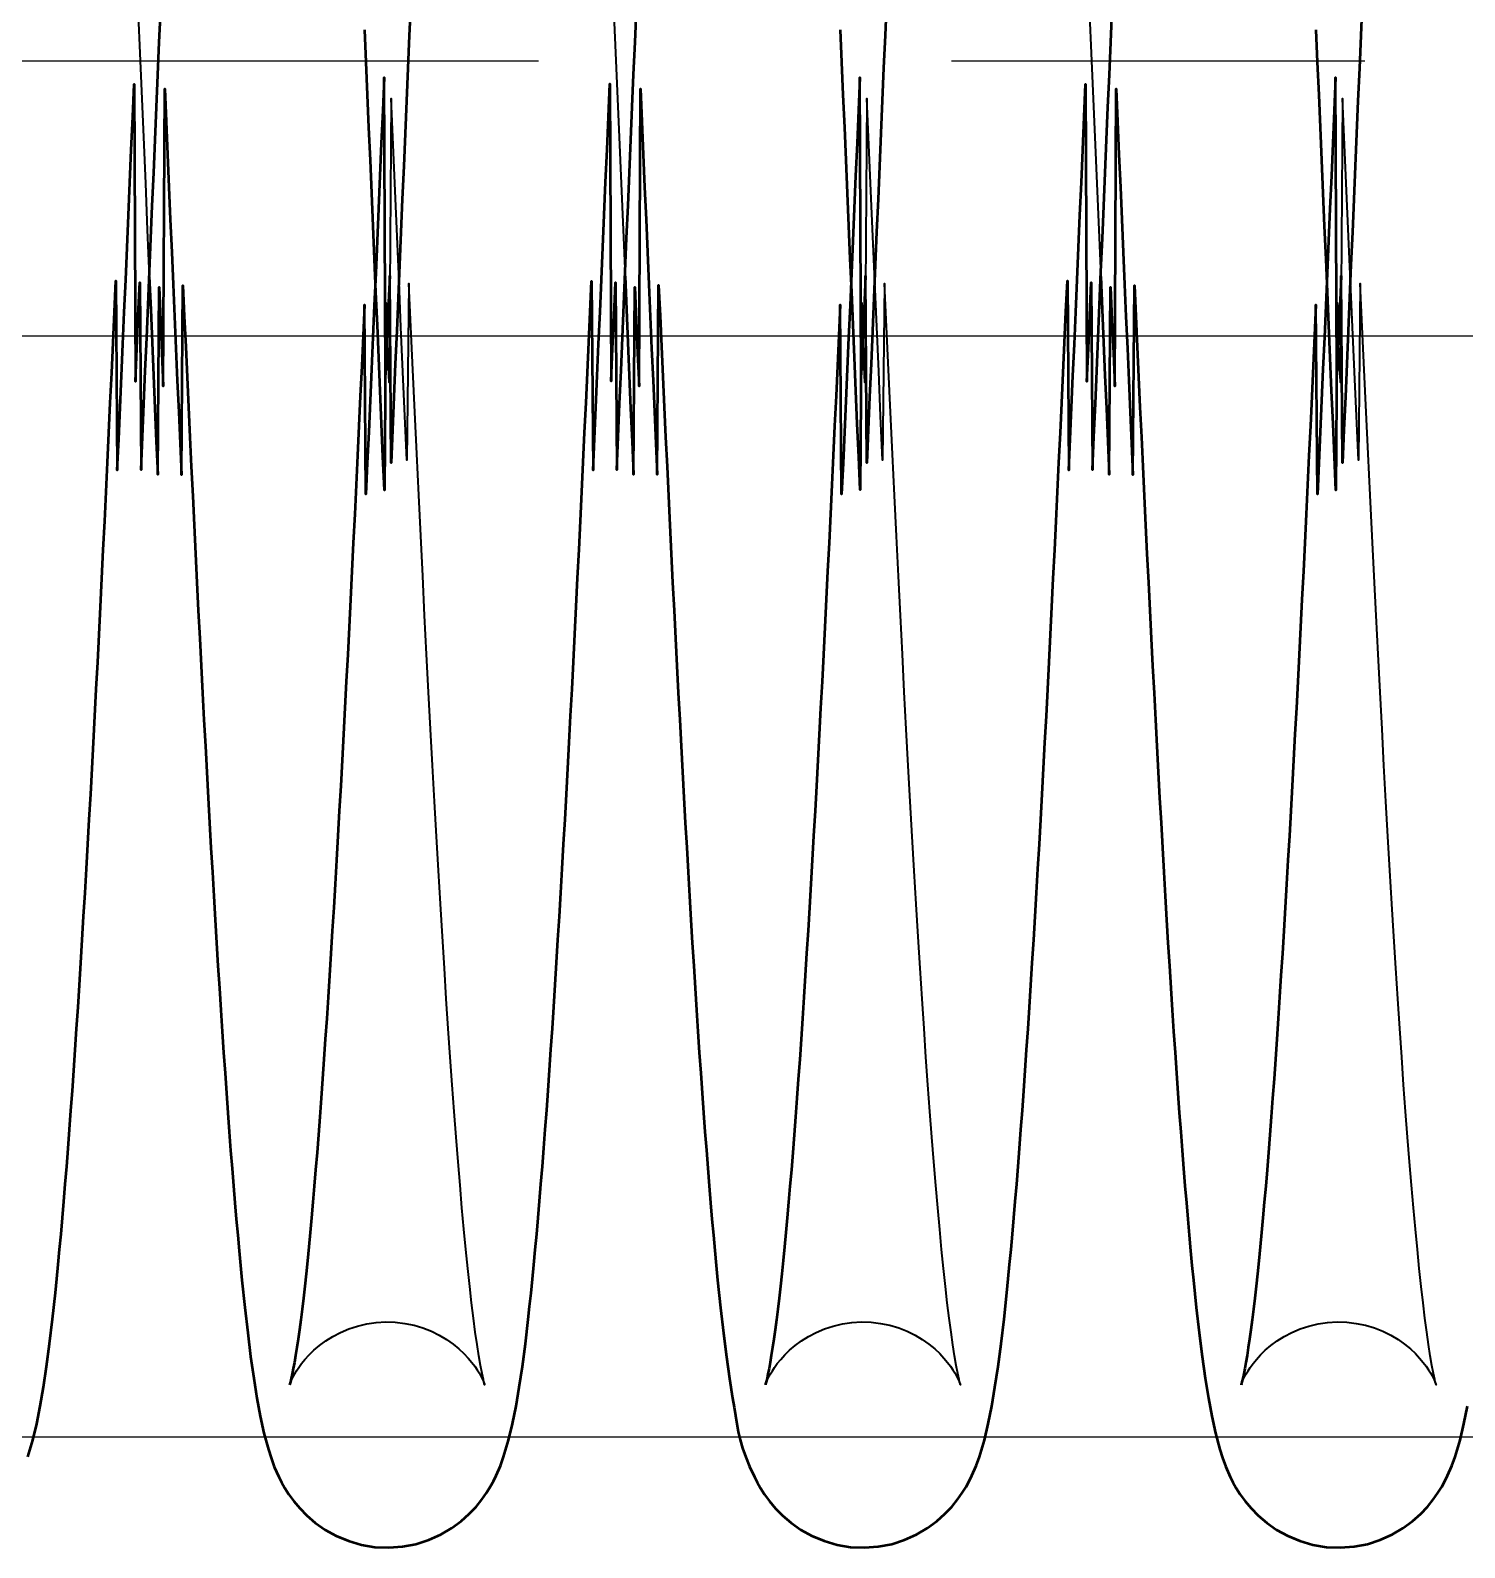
# Model space of a CAD drawing. Header units: millimetres. Extents: x 1448 to 104164, y -19509 to -89.
# Drawn here: x 84654 to 84706.1, y -3056.7 to -3001.5 of the extents above; entities that cross this region are included whole.
import ezdxf

# ---------------------------------------------------------------- set-up
doc = ezdxf.new("R2010")
doc.units = ezdxf.units.MM
doc.header["$LTSCALE"] = 60
doc.header["$MEASUREMENT"] = 0
doc.linetypes.add('CENTER', pattern=[2, 1.25, -0.25, 0.25, -0.25])
doc.layers.get('0').update_dxf_attribs({"linetype": 'CONTINUOUS'})
doc.layers.add('cen', color=14, linetype='CONTINUOUS')
doc.layers.add('가려진 것(ISO)', color=7, linetype='CONTINUOUS', lineweight=35)
doc.layers.add('가시적인 것(ISO)', color=7, linetype='CONTINUOUS', lineweight=50)

# ---------------------------------------------------------------- blocks, each defined once
blk = doc.blocks.new('토션스프링1')
at = {"layer": '가려진 것(ISO)', "flags": 128}
for points in [[(21462351.179, -50955456.939), (21462351.108, -50955458.591), (21462351.036, -50955460.254), (21462350.964, -50955461.926), (21462350.892, -50955463.606), (21462350.82, -50955465.292), (21462350.749, -50955466.982)], [(21462368.455, -50955456.936), (21462368.383, -50955458.59), (21462368.312, -50955460.254), (21462368.24, -50955461.927), (21462368.168, -50955463.607), (21462368.096, -50955465.293), (21462368.024, -50955466.981)], [(21462385.731, -50955456.939), (21462385.659, -50955458.591), (21462385.587, -50955460.254), (21462385.516, -50955461.926), (21462385.444, -50955463.606), (21462385.372, -50955465.292), (21462385.3, -50955466.982)], [(21462345.651, -50955507.244), (21462345.646, -50955507.229), (21462345.627, -50955507.177), (21462345.586, -50955507.083), (21462345.516, -50955506.94), (21462345.464, -50955506.847), (21462345.4, -50955506.739), (21462345.319, -50955506.617), (21462345.218, -50955506.478), (21462345.095, -50955506.326), (21462344.948, -50955506.163), (21462344.775, -50955505.994), (21462344.573, -50955505.822), (21462344.343, -50955505.652), (21462344.087, -50955505.491), (21462343.807, -50955505.344), (21462343.507, -50955505.217), (21462343.187, -50955505.114), (21462342.854, -50955505.035), (21462342.511, -50955504.985), (21462342.164, -50955504.965), (21462341.817, -50955504.976), (21462341.472, -50955505.017), (21462341.135, -50955505.086), (21462340.812, -50955505.182), (21462340.506, -50955505.303), (21462340.219, -50955505.445), (21462339.954, -50955505.602), (21462339.716, -50955505.768), (21462339.506, -50955505.94), (21462339.324, -50955506.111), (21462339.169, -50955506.277), (21462339.039, -50955506.432), (21462338.932, -50955506.572), (21462338.844, -50955506.699), (21462338.773, -50955506.811), (21462338.718, -50955506.91), (21462338.643, -50955507.065), (21462338.6, -50955507.166), (21462338.577, -50955507.224), (21462338.57, -50955507.244), (21462338.573, -50955507.234), (21462338.584, -50955507.197), (21462338.599, -50955507.137), (21462338.617, -50955507.056), (21462338.664, -50955506.837), (21462338.72, -50955506.547), (21462338.782, -50955506.195), (21462338.847, -50955505.788), (21462338.911, -50955505.333), (21462338.978, -50955504.827), (21462339.045, -50955504.272), (21462339.113, -50955503.671), (21462339.182, -50955503.023), (21462339.252, -50955502.331), (21462339.323, -50955501.596), (21462339.394, -50955500.819), (21462339.465, -50955500.001), (21462339.536, -50955499.144), (21462339.607, -50955498.25), (21462339.678, -50955497.319), (21462339.749, -50955496.353), (21462339.82, -50955495.347), (21462339.891, -50955494.304), (21462339.963, -50955493.225), (21462340.034, -50955492.111), (21462340.106, -50955490.962), (21462340.177, -50955489.781), (21462340.249, -50955488.569), (21462340.32, -50955487.327), (21462340.392, -50955486.056), (21462340.463, -50955484.757), (21462340.535, -50955483.432), (21462340.606, -50955482.082), (21462340.678, -50955480.705), (21462340.749, -50955479.3), (21462340.821, -50955477.869), (21462340.892, -50955476.413), (21462340.964, -50955474.934), (21462341.036, -50955473.433), (21462341.108, -50955471.913), (21462341.179, -50955470.373), (21462341.251, -50955468.817), (21462341.323, -50955467.245), (21462341.394, -50955473.659), (21462341.466, -50955472.061), (21462341.537, -50955470.451), (21462341.609, -50955468.826), (21462341.68, -50955467.186), (21462341.752, -50955465.534), (21462341.824, -50955463.871), (21462341.895, -50955462.2), (21462341.967, -50955460.521), (21462342.039, -50955470.836), (21462342.111, -50955469.147)], [(21462362.927, -50955507.244), (21462362.922, -50955507.229), (21462362.903, -50955507.177), (21462362.862, -50955507.083), (21462362.791, -50955506.94), (21462362.74, -50955506.847), (21462362.675, -50955506.739), (21462362.594, -50955506.616), (21462362.494, -50955506.478), (21462362.371, -50955506.325), (21462362.223, -50955506.162), (21462362.05, -50955505.993), (21462361.849, -50955505.821), (21462361.618, -50955505.652), (21462361.362, -50955505.491), (21462361.081, -50955505.344), (21462360.781, -50955505.217), (21462360.462, -50955505.113), (21462360.128, -50955505.035), (21462359.785, -50955504.985), (21462359.438, -50955504.965), (21462359.091, -50955504.976), (21462358.746, -50955505.017), (21462358.409, -50955505.087), (21462358.086, -50955505.183), (21462357.779, -50955505.304), (21462357.493, -50955505.445), (21462357.229, -50955505.603), (21462356.99, -50955505.77), (21462356.78, -50955505.941), (21462356.598, -50955506.112), (21462356.443, -50955506.278), (21462356.314, -50955506.433), (21462356.207, -50955506.574), (21462356.12, -50955506.702), (21462356.051, -50955506.815), (21462355.996, -50955506.913), (21462355.919, -50955507.065), (21462355.875, -50955507.166), (21462355.853, -50955507.223), (21462355.846, -50955507.244), (21462355.849, -50955507.234), (21462355.86, -50955507.197), (21462355.875, -50955507.136), (21462355.895, -50955507.055), (21462355.941, -50955506.836), (21462355.996, -50955506.549), (21462356.056, -50955506.199), (21462356.121, -50955505.792), (21462356.187, -50955505.333), (21462356.254, -50955504.828), (21462356.321, -50955504.275), (21462356.389, -50955503.674), (21462356.458, -50955503.027), (21462356.528, -50955502.336), (21462356.598, -50955501.601), (21462356.669, -50955500.825), (21462356.74, -50955500.007), (21462356.811, -50955499.15), (21462356.882, -50955498.254), (21462356.954, -50955497.322), (21462357.025, -50955496.353), (21462357.096, -50955495.35), (21462357.167, -50955494.31), (21462357.238, -50955493.232), (21462357.309, -50955492.119), (21462357.381, -50955490.971), (21462357.452, -50955489.79), (21462357.524, -50955488.577), (21462357.596, -50955487.333), (21462357.667, -50955486.061), (21462357.739, -50955484.76), (21462357.811, -50955483.433), (21462357.882, -50955482.08), (21462357.953, -50955480.703), (21462358.025, -50955479.301), (21462358.096, -50955477.873), (21462358.168, -50955476.418), (21462358.24, -50955474.94), (21462358.311, -50955473.44), (21462358.383, -50955471.919), (21462358.455, -50955470.378), (21462358.527, -50955468.82), (21462358.598, -50955467.246), (21462358.67, -50955473.657), (21462358.742, -50955472.056), (21462358.813, -50955470.443), (21462358.885, -50955468.82), (21462358.956, -50955467.183), (21462359.028, -50955465.534), (21462359.099, -50955463.872), (21462359.171, -50955462.202), (21462359.243, -50955460.523), (21462359.315, -50955470.837), (21462359.386, -50955469.147)], [(21462380.203, -50955507.244), (21462380.198, -50955507.229), (21462380.178, -50955507.177), (21462380.137, -50955507.083), (21462380.067, -50955506.94), (21462380.016, -50955506.847), (21462379.951, -50955506.739), (21462379.87, -50955506.617), (21462379.77, -50955506.478), (21462379.647, -50955506.326), (21462379.5, -50955506.163), (21462379.327, -50955505.994), (21462379.125, -50955505.822), (21462378.895, -50955505.652), (21462378.638, -50955505.491), (21462378.359, -50955505.344), (21462378.058, -50955505.217), (21462377.739, -50955505.114), (21462377.405, -50955505.035), (21462377.063, -50955504.985), (21462376.716, -50955504.965), (21462376.368, -50955504.976), (21462376.024, -50955505.017), (21462375.687, -50955505.086), (21462375.363, -50955505.182), (21462375.057, -50955505.303), (21462374.77, -50955505.445), (21462374.506, -50955505.602), (21462374.267, -50955505.768), (21462374.058, -50955505.94), (21462373.876, -50955506.111), (21462373.72, -50955506.277), (21462373.59, -50955506.432), (21462373.483, -50955506.572), (21462373.395, -50955506.699), (21462373.325, -50955506.811), (21462373.27, -50955506.91), (21462373.194, -50955507.065), (21462373.151, -50955507.166), (21462373.129, -50955507.224), (21462373.122, -50955507.244), (21462373.125, -50955507.234), (21462373.135, -50955507.197), (21462373.15, -50955507.137), (21462373.169, -50955507.056), (21462373.216, -50955506.837), (21462373.272, -50955506.547), (21462373.334, -50955506.195), (21462373.398, -50955505.788), (21462373.463, -50955505.333), (21462373.529, -50955504.827), (21462373.596, -50955504.272), (21462373.665, -50955503.671), (21462373.734, -50955503.023), (21462373.804, -50955502.331), (21462373.874, -50955501.596), (21462373.945, -50955500.819), (21462374.016, -50955500.001), (21462374.087, -50955499.144), (21462374.159, -50955498.25), (21462374.23, -50955497.319), (21462374.301, -50955496.353), (21462374.372, -50955495.347), (21462374.443, -50955494.304), (21462374.514, -50955493.225), (21462374.585, -50955492.111), (21462374.657, -50955490.962), (21462374.729, -50955489.781), (21462374.8, -50955488.569), (21462374.872, -50955487.327), (21462374.943, -50955486.056), (21462375.015, -50955484.757), (21462375.086, -50955483.432), (21462375.158, -50955482.082), (21462375.229, -50955480.705), (21462375.301, -50955479.3), (21462375.372, -50955477.869), (21462375.444, -50955476.413), (21462375.516, -50955474.934), (21462375.587, -50955473.433), (21462375.659, -50955471.913), (21462375.731, -50955470.373), (21462375.803, -50955468.817), (21462375.874, -50955467.245), (21462375.946, -50955473.659), (21462376.017, -50955472.061), (21462376.089, -50955470.451), (21462376.16, -50955468.826), (21462376.232, -50955467.186), (21462376.303, -50955465.534), (21462376.375, -50955463.871), (21462376.447, -50955462.2), (21462376.519, -50955460.521), (21462376.59, -50955470.836), (21462376.662, -50955469.147)]]:
    blk.add_lwpolyline(points, dxfattribs=at)
at = {"layer": '가시적인 것(ISO)', "flags": 128}
for points in [[(21462341.255, -50955457.062), (21462341.306, -50955458.238), (21462341.357, -50955459.419), (21462341.408, -50955460.603), (21462341.459, -50955461.792), (21462341.51, -50955462.983), (21462341.561, -50955464.177), (21462341.612, -50955465.372), (21462341.663, -50955466.569), (21462341.713, -50955467.766), (21462341.764, -50955468.964), (21462341.815, -50955470.161), (21462341.866, -50955471.359), (21462341.916, -50955472.559), (21462341.967, -50955473.761), (21462342.018, -50955466.962), (21462342.069, -50955468.164), (21462342.12, -50955469.365), (21462342.171, -50955470.564), (21462342.222, -50955459.762), (21462342.273, -50955460.956), (21462342.324, -50955462.148), (21462342.375, -50955463.336), (21462342.426, -50955464.519), (21462342.477, -50955465.698), (21462342.527, -50955466.871), (21462342.578, -50955468.037), (21462342.629, -50955469.197), (21462342.68, -50955470.349), (21462342.73, -50955471.494), (21462342.781, -50955472.634), (21462342.832, -50955473.768), (21462342.883, -50955474.895), (21462342.934, -50955468.016), (21462342.985, -50955469.129), (21462343.036, -50955470.234), (21462343.086, -50955471.33), (21462343.137, -50955472.417), (21462343.188, -50955473.494), (21462343.239, -50955474.561), (21462343.29, -50955475.618), (21462343.341, -50955476.662), (21462343.392, -50955477.695), (21462343.443, -50955478.715), (21462343.494, -50955479.722), (21462343.544, -50955480.716), (21462343.595, -50955481.695), (21462343.645, -50955482.662), (21462343.696, -50955483.616), (21462343.747, -50955484.558), (21462343.798, -50955485.486), (21462343.849, -50955486.401), (21462343.899, -50955487.302), (21462343.95, -50955488.187), (21462344.001, -50955489.058), (21462344.052, -50955489.913), (21462344.103, -50955490.752), (21462344.154, -50955491.575), (21462344.204, -50955492.38), (21462344.255, -50955493.168), (21462344.305, -50955493.939), (21462344.356, -50955494.69), (21462344.407, -50955495.423), (21462344.457, -50955496.137), (21462344.507, -50955496.834), (21462344.558, -50955497.512), (21462344.608, -50955498.172), (21462344.658, -50955498.813), (21462344.709, -50955499.434), (21462344.759, -50955500.037), (21462344.809, -50955500.619), (21462344.859, -50955501.181), (21462344.909, -50955501.721), (21462344.959, -50955502.241), (21462345.008, -50955502.739), (21462345.057, -50955503.214), (21462345.106, -50955503.667), (21462345.155, -50955504.097), (21462345.203, -50955504.505), (21462345.252, -50955504.89), (21462345.299, -50955505.251), (21462345.346, -50955505.587), (21462345.392, -50955505.898), (21462345.437, -50955506.18), (21462345.479, -50955506.435), (21462345.52, -50955506.66), (21462345.558, -50955506.854), (21462345.593, -50955507.014), (21462345.622, -50955507.137), (21462345.643, -50955507.216), (21462345.651, -50955507.244)], [(21462342.111, -50955469.147), (21462342.162, -50955467.947), (21462342.212, -50955474.745), (21462342.263, -50955473.544), (21462342.314, -50955472.344), (21462342.365, -50955471.145), (21462342.415, -50955469.947), (21462342.466, -50955468.75), (21462342.517, -50955467.551), (21462342.568, -50955466.353), (21462342.619, -50955465.156), (21462342.67, -50955463.96), (21462342.721, -50955462.766), (21462342.772, -50955461.575), (21462342.822, -50955460.387), (21462342.873, -50955459.203), (21462342.924, -50955458.023)], [(21462358.531, -50955457.057), (21462358.582, -50955458.232), (21462358.633, -50955459.413), (21462358.684, -50955460.597), (21462358.735, -50955461.786), (21462358.786, -50955462.978), (21462358.837, -50955464.173), (21462358.887, -50955465.37), (21462358.938, -50955466.568), (21462358.989, -50955467.767), (21462359.04, -50955468.966), (21462359.091, -50955470.165), (21462359.141, -50955471.363), (21462359.192, -50955472.561), (21462359.243, -50955473.761), (21462359.294, -50955466.961), (21462359.345, -50955468.161), (21462359.395, -50955469.361), (21462359.446, -50955470.559), (21462359.497, -50955459.756), (21462359.548, -50955460.951), (21462359.599, -50955462.142), (21462359.65, -50955463.331), (21462359.701, -50955464.515), (21462359.752, -50955465.694), (21462359.803, -50955466.868), (21462359.854, -50955468.036), (21462359.905, -50955469.198), (21462359.956, -50955470.352), (21462360.006, -50955471.499), (21462360.057, -50955472.637), (21462360.108, -50955473.77), (21462360.158, -50955474.895), (21462360.209, -50955468.014), (21462360.26, -50955469.126), (21462360.311, -50955470.23), (21462360.362, -50955471.326), (21462360.413, -50955472.413), (21462360.464, -50955473.49), (21462360.515, -50955474.557), (21462360.566, -50955475.613), (21462360.617, -50955476.659), (21462360.668, -50955477.692), (21462360.719, -50955478.714), (21462360.769, -50955479.722), (21462360.82, -50955480.718), (21462360.871, -50955481.699), (21462360.921, -50955482.666), (21462360.972, -50955483.619), (21462361.023, -50955484.559), (21462361.073, -50955485.486), (21462361.124, -50955486.4), (21462361.175, -50955487.3), (21462361.226, -50955488.185), (21462361.277, -50955489.055), (21462361.328, -50955489.91), (21462361.378, -50955490.749), (21462361.429, -50955491.572), (21462361.48, -50955492.378), (21462361.531, -50955493.166), (21462361.581, -50955493.937), (21462361.632, -50955494.69), (21462361.682, -50955495.425), (21462361.733, -50955496.14), (21462361.783, -50955496.836), (21462361.833, -50955497.513), (21462361.884, -50955498.172), (21462361.934, -50955498.813), (21462361.984, -50955499.434), (21462362.035, -50955500.036), (21462362.085, -50955500.618), (21462362.135, -50955501.18), (21462362.185, -50955501.72), (21462362.234, -50955502.24), (21462362.284, -50955502.738), (21462362.333, -50955503.214), (21462362.382, -50955503.667), (21462362.431, -50955504.098), (21462362.479, -50955504.505), (21462362.527, -50955504.889), (21462362.575, -50955505.25), (21462362.622, -50955505.587), (21462362.668, -50955505.897), (21462362.713, -50955506.181), (21462362.755, -50955506.435), (21462362.796, -50955506.66), (21462362.834, -50955506.854), (21462362.868, -50955507.014), (21462362.897, -50955507.137), (21462362.919, -50955507.216), (21462362.927, -50955507.244)], [(21462359.386, -50955469.147), (21462359.437, -50955467.946), (21462359.488, -50955474.743), (21462359.539, -50955473.54), (21462359.59, -50955472.338), (21462359.641, -50955471.136), (21462359.692, -50955469.936), (21462359.742, -50955468.738), (21462359.793, -50955467.543), (21462359.844, -50955466.347), (21462359.895, -50955465.152), (21462359.945, -50955463.958), (21462359.996, -50955462.766), (21462360.047, -50955461.575), (21462360.098, -50955460.388), (21462360.149, -50955459.204), (21462360.2, -50955458.024)], [(21462375.807, -50955457.062), (21462375.858, -50955458.238), (21462375.909, -50955459.419), (21462375.96, -50955460.603), (21462376.011, -50955461.792), (21462376.061, -50955462.983), (21462376.112, -50955464.177), (21462376.163, -50955465.372), (21462376.214, -50955466.569), (21462376.265, -50955467.766), (21462376.316, -50955468.964), (21462376.366, -50955470.161), (21462376.417, -50955471.359), (21462376.468, -50955472.559), (21462376.519, -50955473.761), (21462376.57, -50955466.962), (21462376.62, -50955468.164), (21462376.671, -50955469.365), (21462376.722, -50955470.564), (21462376.773, -50955459.762), (21462376.824, -50955460.956), (21462376.875, -50955462.148), (21462376.926, -50955463.336), (21462376.977, -50955464.519), (21462377.028, -50955465.698), (21462377.079, -50955466.871), (21462377.13, -50955468.037), (21462377.181, -50955469.197), (21462377.231, -50955470.349), (21462377.282, -50955471.494), (21462377.333, -50955472.634), (21462377.383, -50955473.768), (21462377.434, -50955474.895), (21462377.485, -50955468.016), (21462377.536, -50955469.129), (21462377.587, -50955470.234), (21462377.638, -50955471.33), (21462377.689, -50955472.417), (21462377.74, -50955473.494), (21462377.791, -50955474.561), (21462377.842, -50955475.618), (21462377.893, -50955476.662), (21462377.943, -50955477.695), (21462377.994, -50955478.715), (21462378.045, -50955479.722), (21462378.096, -50955480.716), (21462378.146, -50955481.695), (21462378.197, -50955482.662), (21462378.248, -50955483.616), (21462378.298, -50955484.558), (21462378.349, -50955485.486), (21462378.4, -50955486.401), (21462378.451, -50955487.302), (21462378.502, -50955488.187), (21462378.553, -50955489.058), (21462378.603, -50955489.913), (21462378.654, -50955490.752), (21462378.705, -50955491.575), (21462378.756, -50955492.38), (21462378.806, -50955493.168), (21462378.857, -50955493.939), (21462378.908, -50955494.69), (21462378.958, -50955495.423), (21462379.008, -50955496.137), (21462379.059, -50955496.834), (21462379.109, -50955497.512), (21462379.16, -50955498.172), (21462379.21, -50955498.813), (21462379.26, -50955499.434), (21462379.311, -50955500.037), (21462379.361, -50955500.619), (21462379.411, -50955501.181), (21462379.461, -50955501.721), (21462379.51, -50955502.241), (21462379.56, -50955502.739), (21462379.609, -50955503.214), (21462379.658, -50955503.667), (21462379.706, -50955504.097), (21462379.755, -50955504.505), (21462379.803, -50955504.89), (21462379.851, -50955505.251), (21462379.898, -50955505.587), (21462379.944, -50955505.898), (21462379.988, -50955506.18), (21462380.031, -50955506.435), (21462380.071, -50955506.66), (21462380.11, -50955506.854), (21462380.144, -50955507.014), (21462380.173, -50955507.137), (21462380.194, -50955507.216), (21462380.203, -50955507.244)], [(21462376.662, -50955469.147), (21462376.713, -50955467.947), (21462376.764, -50955474.745), (21462376.815, -50955473.544), (21462376.866, -50955472.344), (21462376.916, -50955471.145), (21462376.967, -50955469.947), (21462377.018, -50955468.75), (21462377.068, -50955467.551), (21462377.119, -50955466.353), (21462377.17, -50955465.156), (21462377.221, -50955463.96), (21462377.272, -50955462.766), (21462377.323, -50955461.575), (21462377.374, -50955460.387), (21462377.425, -50955459.203), (21462377.476, -50955458.023)], [(21462350.749, -50955466.982), (21462350.698, -50955468.182), (21462350.647, -50955469.384), (21462350.596, -50955470.585), (21462350.545, -50955471.786), (21462350.494, -50955472.986), (21462350.444, -50955474.184), (21462350.393, -50955467.38), (21462350.342, -50955468.578), (21462350.291, -50955469.775), (21462350.241, -50955470.971), (21462350.19, -50955460.166), (21462350.139, -50955461.359), (21462350.088, -50955462.55), (21462350.037, -50955463.738), (21462349.986, -50955464.921), (21462349.935, -50955466.101), (21462349.884, -50955467.276), (21462349.833, -50955468.445), (21462349.782, -50955469.608), (21462349.731, -50955470.765), (21462349.68, -50955471.914), (21462349.63, -50955473.055), (21462349.579, -50955474.188), (21462349.528, -50955467.312), (21462349.477, -50955468.428), (21462349.427, -50955469.537), (21462349.376, -50955470.639), (21462349.325, -50955471.733), (21462349.274, -50955472.819), (21462349.223, -50955473.895), (21462349.172, -50955474.962), (21462349.121, -50955476.019), (21462349.07, -50955477.065), (21462349.019, -50955478.1), (21462348.968, -50955479.124), (21462348.917, -50955480.136), (21462348.866, -50955481.134), (21462348.815, -50955482.12), (21462348.764, -50955483.092), (21462348.714, -50955484.049), (21462348.663, -50955484.992), (21462348.612, -50955485.92), (21462348.561, -50955486.835), (21462348.511, -50955487.736), (21462348.46, -50955488.623), (21462348.409, -50955489.496), (21462348.358, -50955490.355), (21462348.307, -50955491.198), (21462348.255, -50955492.027), (21462348.204, -50955492.839), (21462348.153, -50955493.636), (21462348.102, -50955494.416), (21462348.051, -50955495.179), (21462348, -50955495.925), (21462347.948, -50955496.654), (21462347.897, -50955497.364), (21462347.846, -50955498.057), (21462347.795, -50955498.731), (21462347.743, -50955499.385), (21462347.692, -50955500.021), (21462347.641, -50955500.638), (21462347.591, -50955501.236), (21462347.54, -50955501.815), (21462347.489, -50955502.377), (21462347.438, -50955502.92), (21462347.386, -50955503.445), (21462347.283, -50955504.441), (21462347.177, -50955505.366), (21462347.068, -50955506.223), (21462346.956, -50955507.011), (21462346.84, -50955507.733), (21462346.719, -50955508.389), (21462346.587, -50955508.999), (21462346.425, -50955509.597), (21462346.329, -50955509.904), (21462346.211, -50955510.23), (21462346.05, -50955510.591), (21462345.948, -50955510.79), (21462345.826, -50955511.002), (21462345.681, -50955511.232), (21462345.503, -50955511.478), (21462345.288, -50955511.735), (21462345.028, -50955512.001), (21462344.72, -50955512.264), (21462344.365, -50955512.513), (21462343.961, -50955512.736), (21462343.52, -50955512.921), (21462343.049, -50955513.059), (21462342.557, -50955513.14), (21462342.053, -50955513.163), (21462341.552, -50955513.127), (21462341.064, -50955513.032), (21462340.598, -50955512.883), (21462340.165, -50955512.689), (21462339.774, -50955512.46), (21462339.428, -50955512.205), (21462339.13, -50955511.94), (21462338.881, -50955511.676), (21462338.675, -50955511.42), (21462338.505, -50955511.178), (21462338.366, -50955510.952), (21462338.25, -50955510.743), (21462338.153, -50955510.548), (21462338.001, -50955510.193), (21462337.881, -50955509.868), (21462337.7, -50955509.263), (21462337.56, -50955508.666), (21462337.432, -50955508.026)], [(21462368.024, -50955466.981), (21462367.973, -50955468.181), (21462367.923, -50955469.381), (21462367.872, -50955470.581), (21462367.821, -50955471.78), (21462367.77, -50955472.977), (21462367.72, -50955474.175), (21462367.669, -50955467.374), (21462367.618, -50955468.573), (21462367.567, -50955469.772), (21462367.516, -50955470.97), (21462367.465, -50955460.166), (21462367.414, -50955461.36), (21462367.364, -50955462.551), (21462367.313, -50955463.739), (21462367.262, -50955464.923), (21462367.211, -50955466.102), (21462367.16, -50955467.276), (21462367.109, -50955468.445), (21462367.058, -50955469.607), (21462367.007, -50955470.761), (21462366.956, -50955471.909), (21462366.906, -50955473.048), (21462366.855, -50955474.179), (21462366.804, -50955467.304), (21462366.753, -50955468.422), (21462366.703, -50955469.533), (21462366.652, -50955470.636), (21462366.601, -50955471.732), (21462366.55, -50955472.818), (21462366.499, -50955473.895), (21462366.448, -50955474.963), (21462366.397, -50955476.02), (21462366.346, -50955477.066), (21462366.295, -50955478.101), (21462366.244, -50955479.125), (21462366.193, -50955480.135), (21462366.142, -50955481.133), (21462366.091, -50955482.117), (21462366.04, -50955483.087), (21462365.99, -50955484.043), (21462365.939, -50955484.985), (21462365.888, -50955485.914), (21462365.837, -50955486.83), (21462365.786, -50955487.732), (21462365.735, -50955488.621), (21462365.684, -50955489.495), (21462365.633, -50955490.354), (21462365.582, -50955491.198), (21462365.531, -50955492.027), (21462365.48, -50955492.84), (21462365.429, -50955493.637), (21462365.378, -50955494.417), (21462365.327, -50955495.18), (21462365.275, -50955495.925), (21462365.224, -50955496.653), (21462365.173, -50955497.363), (21462365.122, -50955498.054), (21462365.071, -50955498.726), (21462365.02, -50955499.38), (21462364.969, -50955500.015), (21462364.918, -50955500.632), (21462364.867, -50955501.231), (21462364.816, -50955501.812), (21462364.764, -50955502.375), (21462364.713, -50955502.92), (21462364.661, -50955503.446), (21462364.556, -50955504.446), (21462364.45, -50955505.374), (21462364.341, -50955506.232), (21462364.23, -50955507.018), (21462364.116, -50955507.733), (21462364.064, -50955508.059), (21462364.017, -50955508.367), (21462363.911, -50955508.956), (21462363.842, -50955509.251), (21462363.755, -50955509.554), (21462363.643, -50955509.874), (21462363.502, -50955510.216), (21462363.326, -50955510.588), (21462363.223, -50955510.788), (21462363.103, -50955511.002), (21462362.957, -50955511.234), (21462362.779, -50955511.479), (21462362.563, -50955511.736), (21462362.303, -50955512.001), (21462361.995, -50955512.264), (21462361.64, -50955512.513), (21462361.238, -50955512.736), (21462360.796, -50955512.921), (21462360.324, -50955513.059), (21462359.833, -50955513.14), (21462359.329, -50955513.163), (21462358.828, -50955513.127), (21462358.34, -50955513.032), (21462357.874, -50955512.883), (21462357.441, -50955512.689), (21462357.049, -50955512.46), (21462356.704, -50955512.206), (21462356.406, -50955511.94), (21462356.157, -50955511.675), (21462355.95, -50955511.42), (21462355.781, -50955511.178), (21462355.641, -50955510.952), (21462355.526, -50955510.743), (21462355.429, -50955510.548), (21462355.276, -50955510.193), (21462355.158, -50955509.869), (21462354.975, -50955509.262), (21462354.835, -50955508.665), (21462354.709, -50955508.03), (21462354.59, -50955507.335), (21462354.477, -50955506.578), (21462354.368, -50955505.757), (21462354.262, -50955504.868), (21462354.159, -50955503.91), (21462354.108, -50955503.403), (21462354.057, -50955502.878), (21462354.006, -50955502.334), (21462353.954, -50955501.77), (21462353.903, -50955501.187), (21462353.851, -50955500.584), (21462353.8, -50955499.962), (21462353.749, -50955499.32), (21462353.697, -50955498.659), (21462353.646, -50955497.979), (21462353.594, -50955497.281), (21462353.543, -50955496.566), (21462353.491, -50955495.833), (21462353.44, -50955495.082), (21462353.389, -50955494.315), (21462353.337, -50955493.531), (21462353.286, -50955492.731), (21462353.235, -50955491.915), (21462353.184, -50955491.084), (21462353.132, -50955490.237), (21462353.081, -50955489.376), (21462353.03, -50955488.501), (21462352.979, -50955487.611), (21462352.929, -50955486.708), (21462352.878, -50955485.791), (21462352.827, -50955484.861), (21462352.776, -50955483.917), (21462352.725, -50955482.957), (21462352.675, -50955481.984), (21462352.624, -50955480.996), (21462352.573, -50955479.996), (21462352.522, -50955478.982), (21462352.471, -50955477.957), (21462352.42, -50955476.92), (21462352.369, -50955475.872), (21462352.318, -50955474.813), (21462352.267, -50955473.745), (21462352.216, -50955472.667), (21462352.165, -50955471.579), (21462352.114, -50955470.484), (21462352.063, -50955469.38), (21462352.012, -50955468.269), (21462351.962, -50955467.151), (21462351.911, -50955474.027), (21462351.86, -50955472.893), (21462351.81, -50955471.752), (21462351.759, -50955470.602), (21462351.708, -50955469.445), (21462351.657, -50955468.281), (21462351.606, -50955467.111), (21462351.555, -50955465.936), (21462351.504, -50955464.756), (21462351.453, -50955463.571), (21462351.402, -50955462.383), (21462351.351, -50955461.191), (21462351.3, -50955459.997), (21462351.249, -50955470.801), (21462351.198, -50955469.604), (21462351.148, -50955468.406), (21462351.097, -50955467.208), (21462351.046, -50955474.011), (21462350.995, -50955472.814), (21462350.945, -50955471.615), (21462350.894, -50955470.414), (21462350.843, -50955469.213), (21462350.792, -50955468.013), (21462350.741, -50955466.812), (21462350.69, -50955465.613), (21462350.639, -50955464.416), (21462350.588, -50955463.221), (21462350.537, -50955462.029), (21462350.487, -50955460.841), (21462350.436, -50955459.657), (21462350.385, -50955458.479), (21462350.334, -50955457.305)], [(21462385.3, -50955466.982), (21462385.249, -50955468.182), (21462385.198, -50955469.384), (21462385.147, -50955470.585), (21462385.097, -50955471.786), (21462385.046, -50955472.986), (21462384.995, -50955474.184), (21462384.944, -50955467.38), (21462384.894, -50955468.578), (21462384.843, -50955469.775), (21462384.792, -50955470.971), (21462384.741, -50955460.166), (21462384.69, -50955461.359), (21462384.639, -50955462.55), (21462384.588, -50955463.738), (21462384.537, -50955464.921), (21462384.486, -50955466.101), (21462384.435, -50955467.276), (21462384.384, -50955468.445), (21462384.334, -50955469.608), (21462384.283, -50955470.765), (21462384.232, -50955471.914), (21462384.181, -50955473.055), (21462384.13, -50955474.188), (21462384.08, -50955467.312), (21462384.029, -50955468.428), (21462383.978, -50955469.537), (21462383.927, -50955470.639), (21462383.876, -50955471.733), (21462383.826, -50955472.819), (21462383.775, -50955473.895), (21462383.724, -50955474.962), (21462383.673, -50955476.019), (21462383.622, -50955477.065), (21462383.571, -50955478.1), (21462383.52, -50955479.124), (21462383.469, -50955480.136), (21462383.418, -50955481.134), (21462383.367, -50955482.12), (21462383.316, -50955483.092), (21462383.265, -50955484.049), (21462383.214, -50955484.992), (21462383.164, -50955485.92), (21462383.113, -50955486.835), (21462383.062, -50955487.736), (21462383.011, -50955488.623), (21462382.96, -50955489.496), (21462382.909, -50955490.355), (21462382.858, -50955491.198), (21462382.807, -50955492.027), (21462382.756, -50955492.839), (21462382.705, -50955493.636), (21462382.654, -50955494.416), (21462382.602, -50955495.179), (21462382.551, -50955495.925), (21462382.5, -50955496.654), (21462382.449, -50955497.364), (21462382.397, -50955498.057), (21462382.346, -50955498.731), (21462382.295, -50955499.385), (21462382.244, -50955500.021), (21462382.193, -50955500.638), (21462382.142, -50955501.236), (21462382.091, -50955501.815), (21462382.04, -50955502.377), (21462381.989, -50955502.92), (21462381.938, -50955503.445), (21462381.834, -50955504.441), (21462381.728, -50955505.366), (21462381.62, -50955506.223), (21462381.508, -50955507.011), (21462381.391, -50955507.733), (21462381.27, -50955508.389), (21462381.138, -50955508.999), (21462380.977, -50955509.597), (21462380.88, -50955509.904), (21462380.762, -50955510.23), (21462380.602, -50955510.591), (21462380.499, -50955510.79), (21462380.378, -50955511.002), (21462380.232, -50955511.232), (21462380.055, -50955511.478), (21462379.839, -50955511.735), (21462379.579, -50955512.001), (21462379.272, -50955512.264), (21462378.916, -50955512.513), (21462378.513, -50955512.736), (21462378.071, -50955512.921), (21462377.6, -50955513.059), (21462377.108, -50955513.14), (21462376.605, -50955513.163), (21462376.104, -50955513.127), (21462375.616, -50955513.032), (21462375.15, -50955512.883), (21462374.716, -50955512.689), (21462374.326, -50955512.46), (21462373.98, -50955512.205), (21462373.682, -50955511.94), (21462373.433, -50955511.676), (21462373.226, -50955511.42), (21462373.056, -50955511.178), (21462372.917, -50955510.952), (21462372.801, -50955510.743), (21462372.705, -50955510.548), (21462372.552, -50955510.193), (21462372.433, -50955509.868), (21462372.251, -50955509.263), (21462372.111, -50955508.666), (21462371.983, -50955508.026), (21462371.864, -50955507.331), (21462371.752, -50955506.578), (21462371.644, -50955505.761), (21462371.54, -50955504.877), (21462371.488, -50955504.408), (21462371.437, -50955503.921), (21462371.386, -50955503.414), (21462371.334, -50955502.888), (21462371.282, -50955502.341), (21462371.231, -50955501.774), (21462371.179, -50955501.188), (21462371.127, -50955500.582), (21462371.076, -50955499.957), (21462371.024, -50955499.313), (21462370.972, -50955498.65), (21462370.921, -50955497.969), (21462370.869, -50955497.271), (21462370.818, -50955496.555), (21462370.766, -50955495.821), (21462370.715, -50955495.071), (21462370.664, -50955494.304), (21462370.612, -50955493.521), (21462370.561, -50955492.722), (21462370.51, -50955491.908), (21462370.459, -50955491.078), (21462370.408, -50955490.233), (21462370.357, -50955489.373), (21462370.306, -50955488.499), (21462370.255, -50955487.611), (21462370.204, -50955486.71), (21462370.154, -50955485.793), (21462370.103, -50955484.86), (21462370.052, -50955483.913), (21462370.001, -50955482.952), (21462369.95, -50955481.976), (21462369.899, -50955480.988), (21462369.848, -50955479.986), (21462369.797, -50955478.972), (21462369.746, -50955477.947), (21462369.695, -50955476.91), (21462369.644, -50955475.862), (21462369.593, -50955474.804), (21462369.542, -50955473.737), (21462369.491, -50955472.66), (21462369.44, -50955471.574), (21462369.39, -50955470.48), (21462369.339, -50955469.379), (21462369.288, -50955468.27), (21462369.237, -50955467.152), (21462369.187, -50955474.025), (21462369.136, -50955472.889), (21462369.085, -50955471.745), (21462369.034, -50955470.594), (21462368.983, -50955469.435), (21462368.932, -50955468.27), (21462368.881, -50955467.1), (21462368.83, -50955465.924), (21462368.779, -50955464.744), (21462368.728, -50955463.56), (21462368.677, -50955462.372), (21462368.626, -50955461.182), (21462368.576, -50955459.989), (21462368.525, -50955470.795), (21462368.474, -50955469.6), (21462368.423, -50955468.405), (21462368.373, -50955467.209), (21462368.322, -50955474.011), (21462368.271, -50955472.811), (21462368.22, -50955471.61), (21462368.169, -50955470.407), (21462368.119, -50955469.205), (21462368.068, -50955468.002), (21462368.017, -50955466.801), (21462367.966, -50955465.601), (21462367.915, -50955464.404), (21462367.864, -50955463.209), (21462367.813, -50955462.018), (21462367.762, -50955460.83), (21462367.711, -50955459.648), (21462367.66, -50955458.47), (21462367.609, -50955457.299)], [(21462389.709, -50955509.869), (21462389.526, -50955509.262), (21462389.387, -50955508.665), (21462389.261, -50955508.03), (21462389.142, -50955507.335), (21462389.028, -50955506.578), (21462388.919, -50955505.757), (21462388.814, -50955504.868), (21462388.71, -50955503.91), (21462388.659, -50955503.403), (21462388.608, -50955502.878), (21462388.557, -50955502.334), (21462388.506, -50955501.77), (21462388.455, -50955501.187), (21462388.403, -50955500.584), (21462388.352, -50955499.962), (21462388.3, -50955499.32), (21462388.249, -50955498.659), (21462388.197, -50955497.979), (21462388.146, -50955497.281), (21462388.094, -50955496.566), (21462388.043, -50955495.833), (21462387.991, -50955495.082), (21462387.94, -50955494.315), (21462387.889, -50955493.531), (21462387.838, -50955492.731), (21462387.786, -50955491.915), (21462387.735, -50955491.084), (21462387.684, -50955490.237), (21462387.633, -50955489.376), (21462387.582, -50955488.501), (21462387.531, -50955487.611), (21462387.48, -50955486.708), (21462387.429, -50955485.791), (21462387.379, -50955484.861), (21462387.328, -50955483.917), (21462387.277, -50955482.957), (21462387.226, -50955481.984), (21462387.175, -50955480.996), (21462387.124, -50955479.996), (21462387.073, -50955478.982), (21462387.022, -50955477.957), (21462386.971, -50955476.92), (21462386.92, -50955475.872), (21462386.869, -50955474.813), (21462386.818, -50955473.745), (21462386.767, -50955472.667), (21462386.716, -50955471.579), (21462386.665, -50955470.484), (21462386.615, -50955469.38), (21462386.564, -50955468.269), (21462386.513, -50955467.151), (21462386.462, -50955474.027), (21462386.412, -50955472.893), (21462386.361, -50955471.752), (21462386.31, -50955470.602), (21462386.259, -50955469.445), (21462386.208, -50955468.281), (21462386.157, -50955467.111), (21462386.106, -50955465.936), (21462386.056, -50955464.756), (21462386.005, -50955463.571), (21462385.954, -50955462.383), (21462385.903, -50955461.191), (21462385.852, -50955459.997), (21462385.801, -50955470.801), (21462385.75, -50955469.604), (21462385.699, -50955468.406), (21462385.648, -50955467.208), (21462385.598, -50955474.011), (21462385.547, -50955472.814), (21462385.496, -50955471.615), (21462385.445, -50955470.414), (21462385.395, -50955469.213), (21462385.344, -50955468.013), (21462385.293, -50955466.812), (21462385.242, -50955465.613), (21462385.191, -50955464.416), (21462385.14, -50955463.221), (21462385.089, -50955462.029), (21462385.038, -50955460.841), (21462384.987, -50955459.657), (21462384.936, -50955458.479), (21462384.885, -50955457.305)]]:
    blk.add_lwpolyline(points, dxfattribs=at)
blk = doc.blocks.new('토션스프링12345')
blk.add_blockref('토션스프링1', (1400.606, -3974.283))

msp = doc.modelspace()

# ---------------------------------------------------------------- linework, layer by layer
at = {"color": 3}
for p, q in [((79607.442, -3012.641), (85865.368, -3012.641)), ((85582.442, -3052.641), (79782.442, -3052.641))]:
    msp.add_line(p, q, dxfattribs=at)
at = {"layer": 'cen', "linetype": 'CENTER'}
msp.add_line((79557.442, -3002.641), (85915.368, -3002.641), dxfattribs=at)

# ---------------------------------------------------------------- block references
at = {"xscale": -1}
msp.add_blockref('토션스프링12345', (21548444.213, 50956430.79), dxfattribs=at)

doc.saveas('drawing.dxf')
